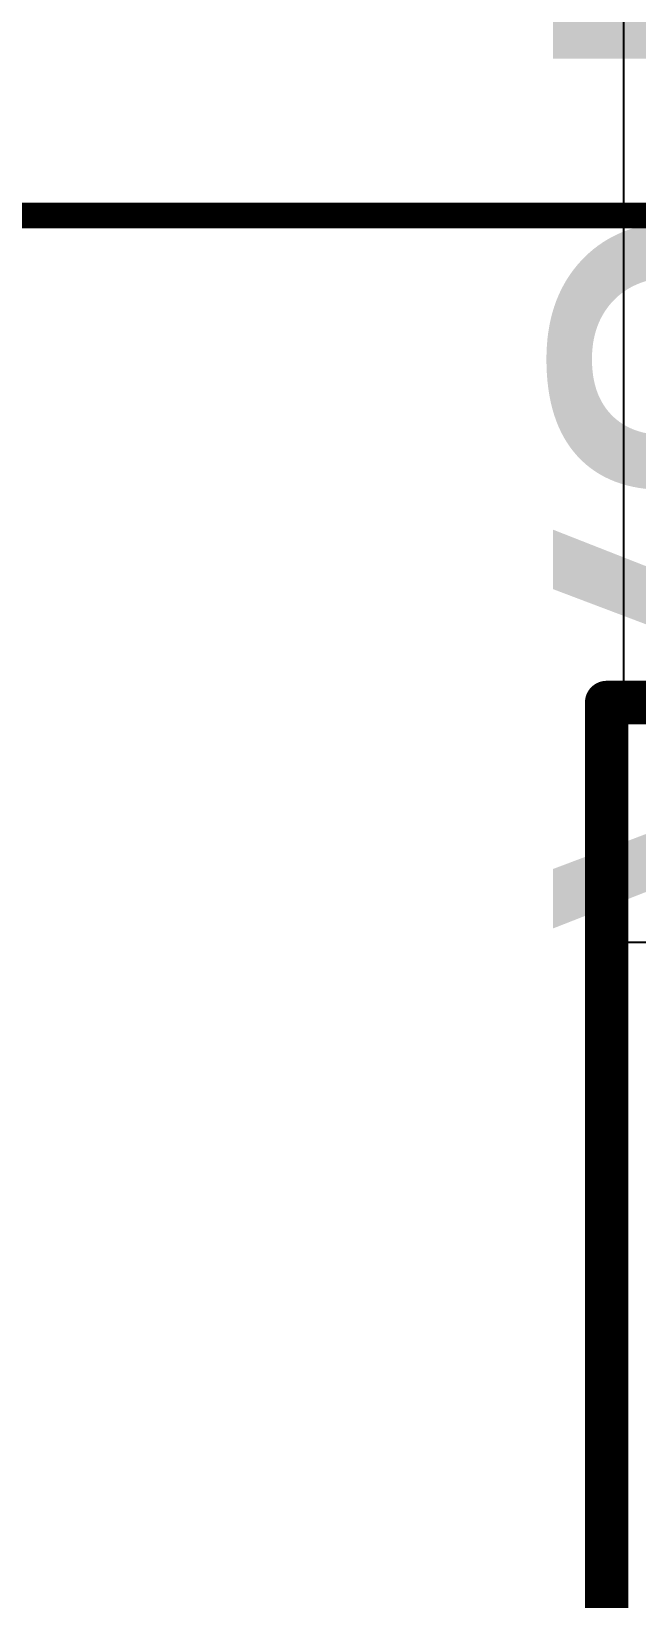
# Model space of a CAD drawing. Header units: inches. Extents: x -1.3 to 11.9, y -6.8 to 4.2.
# Drawn here: x 3.1847 to 3.3243, y 2.6111 to 2.9723 of the extents above; entities that cross this region are included whole.
import ezdxf

# ---------------------------------------------------------------- set-up
doc = ezdxf.new("R2010")
doc.units = ezdxf.units.IN
doc.header["$MEASUREMENT"] = 0
for name, color, linetype in [('AB', 56, 'Continuous'), ('Bottom Overlay', 54, 'Continuous'), ('FAB_DWG_INFO', 1, 'Continuous'), ('Top Overlay', 2, 'Continuous')]:
    doc.layers.add(name, color=color, linetype=linetype)
doc.styles.add('Arial', font='', dxfattribs={"height": 0.2})
doc.styles.get('Arial').set_extended_font_data('Arial')

# ---------------------------------------------------------------- blocks, each defined once
blk = doc.blocks.new('MICTOR_38_PIN_39')
at = {"layer": 'Top Overlay'}
for points in [[(-0.74, 0, 0.01, 0.01, 0), (0.2874, 0, 0.01, 0.01, 0)], [(0.2874, 0, 0.01, 0.01, 0), (0.2874, -0.2752, 0.01, 0.01, 0)]]:
    blk.add_lwpolyline(points, format="xyseb", dxfattribs=at)
blk.add_lwpolyline([(0.2849, 0, 0.005, 0.005, 1), (0.2899, 0, 0.005, 0.005, 1)], format="xyseb", close=True, dxfattribs=at)
blk.add_lwpolyline([(0.2849, 0, 0.005, 0.005, 1), (0.2899, 0, 0.005, 0.005, 1)], format="xyseb", close=True, dxfattribs=at)
blk = doc.blocks.new('CON_1053141204_320')
at = {"layer": 'AB'}
for p, q in [((-0.29114, -0.68957), (-0.29114, 0.13752)), ((-0.29114, 0.13752), (0.19272, 0.13752))]:
    blk.add_line(p, q, dxfattribs=at)

msp = doc.modelspace()

# ---------------------------------------------------------------- linework, layer by layer
at = {"layer": 'FAB_DWG_INFO'}
msp.add_lwpolyline([(-0.22654, 2.92985, 0.00591, 0.00591, 0), (7.085, 2.92985, 0.00591, 0.00591, 0)], format="xyseb", dxfattribs=at)

# ---------------------------------------------------------------- block references
at = {"rotation": 90}
for name, p in [('CON_1053141204_320', (3.4589, 3.05342)), ('MICTOR_38_PIN_39', (3.3174, 2.5302))]:
    msp.add_blockref(name, p, dxfattribs=at)

# ---------------------------------------------------------------- texts
at = {"layer": 'Bottom Overlay', "style": 'Arial', "text_generation_flag": 2}
msp.add_text('+12V', height=0.1, rotation=90, dxfattribs=at).set_placement((3.405, 3.095))

doc.saveas('drawing.dxf')
